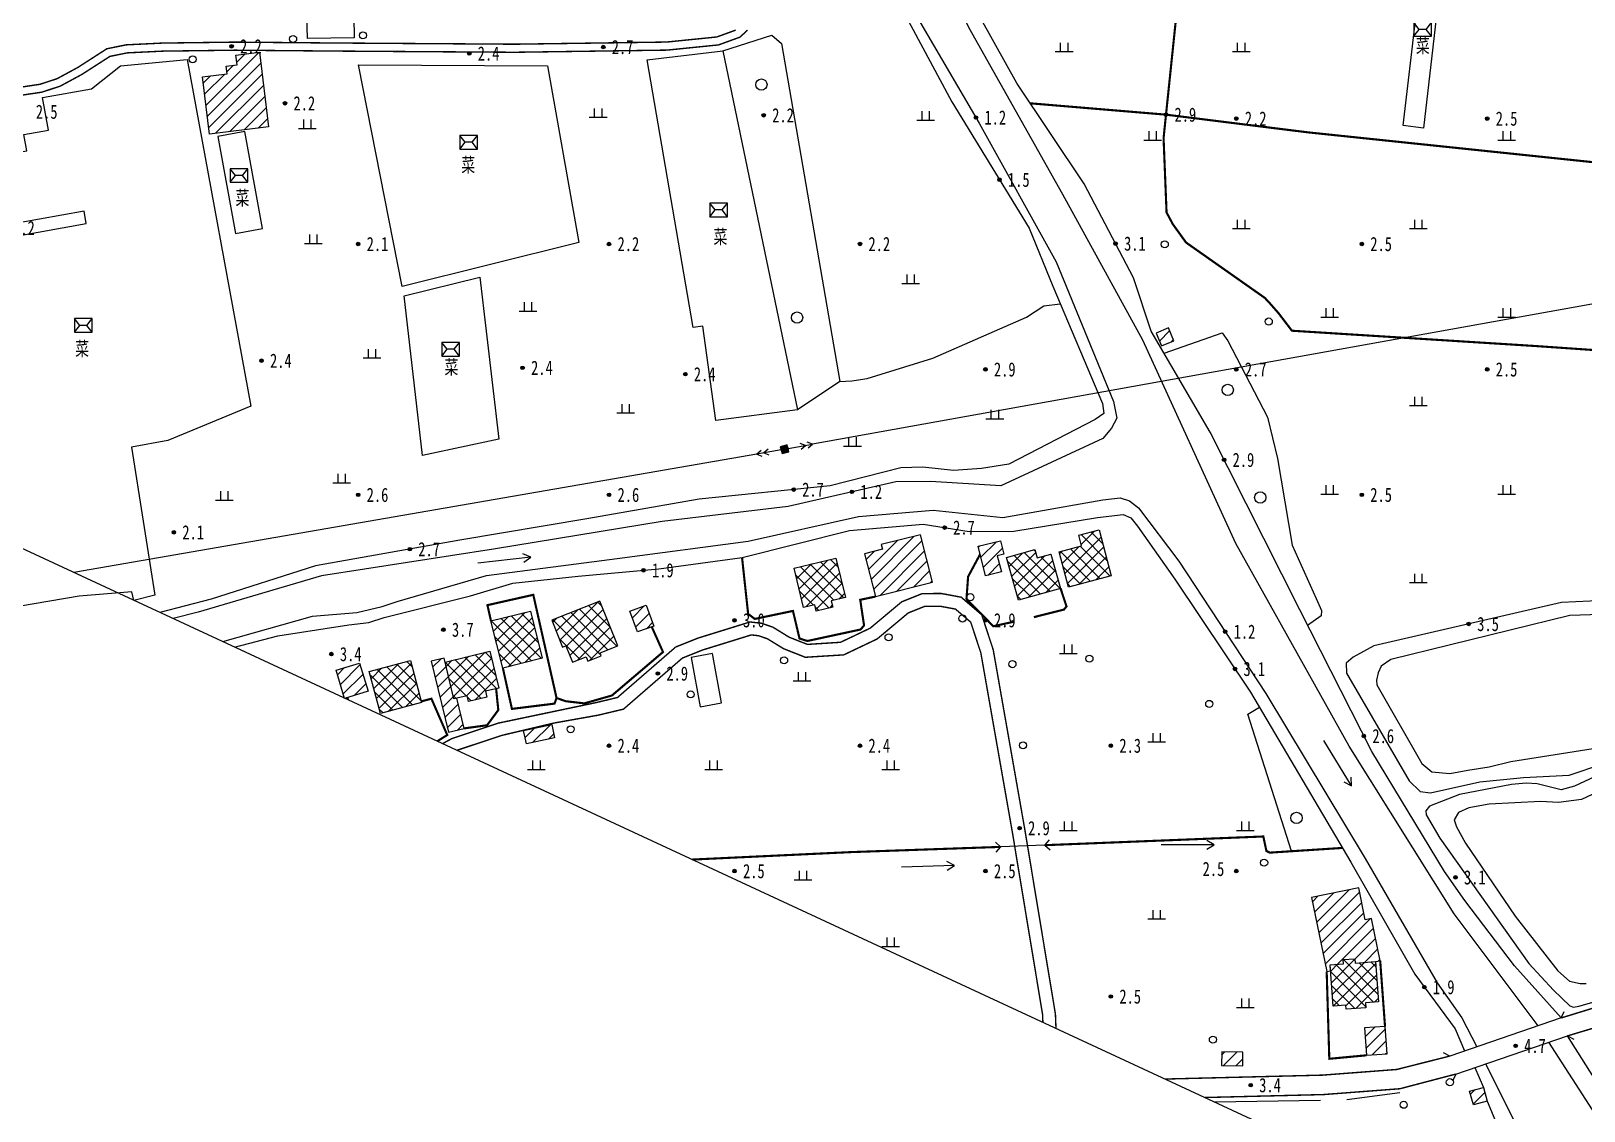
# Model space of a CAD drawing. Header units: metres. Extents: x 494039 to 619385, y 3351420 to 3402703.
# Drawn here: x 583455.8 to 583894.4, y 3395084.3 to 3395389.4 of the extents above; entities that cross this region are included whole.
import ezdxf
from ezdxf.enums import TextEntityAlignment as Align

# ---------------------------------------------------------------- set-up
doc = ezdxf.new("R2010")
doc.units = ezdxf.units.M
for name, pattern in [('2180', [0]), ('2430', [0]), ('2450', [0]), ('4430', [0]), ('8521', [0]), ('9376', [0]), ('9610', [0])]:
    doc.linetypes.add(name, pattern=pattern)
for name, color, linetype in [('210100', 130, 'Continuous'), ('220200', 130, 'Continuous'), ('220900', 130, '2180'), ('230102', 141, 'Continuous'), ('261301', 141, 'Continuous'), ('310300', 8, 'Continuous'), ('310500', 8, 'Continuous'), ('330400', 8, 'Continuous'), ('380201', 8, '2430'), ('380202', 8, '2450'), ('420500', 8, 'Continuous'), ('430300', 8, 'Continuous'), ('440300', 8, '4430'), ('510301', 8, 'Continuous'), ('510303', 8, 'Continuous'), ('541000', 8, 'Continuous'), ('720100', 8, 'Continuous'), ('760201', 8, '8521'), ('810100', 8, '9610'), ('810302', 8, 'Continuous'), ('810501', 8, 'Continuous'), ('810510', 8, 'Continuous'), ('范围线', 8, 'Continuous')]:
    doc.layers.add(name, color=color, linetype=linetype)
pattern_1 = [(45, (0, 0), (-1.767766953, 1.767766953), []), (135, (0, 0), (-1.767766953, -1.767766953), [])]
pattern_2 = [(45, (0, 0), (-1.767766953, 1.767766953), [])]

# ---------------------------------------------------------------- blocks, each defined once
blk = doc.blocks.new('gc170')
at = {"linetype": 'Continuous'}
blk.add_circle((0, 0), 0.5, dxfattribs=at)
blk = doc.blocks.new('gc002')
at = {"linetype": 'Continuous'}
blk.add_hatch(color=256, dxfattribs=at).paths.add_polyline_path([(0.5, 0.5), (-0.5, 0.5), (-0.5, -0.5), (0.5, -0.5)])
blk.add_lwpolyline([(-0.5, -0.5), (0.5, -0.5), (0.5, 0.5), (-0.5, 0.5), (-0.5, -0.5)])
blk = doc.blocks.new('gu')
at = {"flags": 128}
for points in [[(3.75, 0), (-3.75, 0)], [(2.71, -0.6), (3.75, 0), (3.75, 0), (2.71, 0.6)]]:
    blk.add_lwpolyline(points, dxfattribs=at)
blk = doc.blocks.new('p_point')
for radius in [0.25, 0.2, 0.15, 0.1, 0.05]:
    blk.add_circle((0, 0), radius)
blk.add_point((0, 0))
blk = doc.blocks.new('vm')
at = {"linetype": 'Continuous'}
for p, q in [((1.25, 0), (-1.25, 0)), ((-0.5, 0), (-0.5, 1.3)), ((0.5, 1.3), (0.5, 0))]:
    blk.add_line(p, q, dxfattribs=at)
blk = doc.blocks.new('v1')
blk.add_circle((0, 0), 0.8)
blk = doc.blocks.new('gc013a')
at = {"linetype": 'Continuous'}
blk.add_line((0.5, 0), (4, 0), dxfattribs=at)
at = {"linetype": 'Continuous', "flags": 128}
for points in [[(2.31, -0.4), (3, 0), (2.31, 0.4)], [(3.31, -0.4), (4, 0), (3.31, 0.4)]]:
    blk.add_lwpolyline(points, dxfattribs=at)
blk = doc.blocks.new('mf')
for p, q in [((1.25, 0.95), (-1.25, 0.95)), ((-1.25, 0.95), (-1.25, -0.95)), ((0.5, 0), (-0.5, 0)), ((1.25, -0.95), (1.25, 0.95)), ((-1.25, -0.95), (1.25, -0.95))]:
    blk.add_line(p, q)
at = {"flags": 128}
for points in [[(-1.25, -0.95), (-0.5, 0), (-1.25, 0.95)], [(1.25, -0.95), (0.5, 0), (1.25, 0.95)]]:
    blk.add_lwpolyline(points, dxfattribs=at)
blk = doc.blocks.new('1-3&1-4')
at = {"layer": '310300', "linetype": 'Continuous'}
h = blk.add_hatch(dxfattribs=at)
h.set_pattern_fill('ANSI31', color=8, scale=20, style=0)
h.set_pattern_definition(pattern_2)
h.paths.add_polyline_path([(583511.215, 3395377.2982), (583510.9528, 3395379.4665), (583513.9873, 3395379.8334), (583513.6596, 3395382.5446), (583520.3167, 3395383.3495), (583522.8642, 3395362.2771), (583506.1788, 3395360.2598), (583504.2211, 3395376.4527)])
h = blk.add_hatch(dxfattribs=at)
h.set_pattern_fill('ANSI31', color=8, scale=20, style=0)
h.set_pattern_definition(pattern_2)
h.paths.add_polyline_path([(583777.0002, 3395305.473), (583773.5751, 3395304.0359), (583775.0797, 3395300.45), (583778.5048, 3395301.8871)])
h = blk.add_hatch(dxfattribs=at)
h.set_pattern_fill('ANSI31', color=8, scale=20, style=0)
h.set_pattern_definition(pattern_2)
h.paths.add_polyline_path([(583706.9808, 3395247.0729), (583695.9032, 3395244.2851), (583696.2377, 3395242.9557), (583691.2178, 3395241.6924), (583694.2616, 3395229.5975), (583710.3591, 3395233.6486)])
h = blk.add_hatch(dxfattribs=at)
h.set_pattern_fill('ANSI31', color=8, scale=20, style=0)
h.set_pattern_definition(pattern_2)
h.paths.add_polyline_path([(583723.3002, 3395243.8105), (583729.5895, 3395245.3851), (583730.5414, 3395241.5834), (583728.6893, 3395241.1197), (583729.833, 3395236.552), (583725.3956, 3395235.4411)])
h = blk.add_hatch(dxfattribs=at)
h.set_pattern_fill('ANSI31', color=8, scale=20, style=0)
h.set_pattern_definition(pattern_2)
h.paths.add_polyline_path([(583624.9671, 3395225.4962), (583629.5645, 3395227.1833), (583631.7267, 3395221.2914), (583627.1293, 3395219.6042)])
h = blk.add_hatch(dxfattribs=at)
h.set_pattern_fill('ANSI31', color=8, scale=20, style=0)
h.set_pattern_definition(pattern_2)
h.paths.add_polyline_path([(583544.3755, 3395200.8615), (583541.9483, 3395208.7989), (583548.5678, 3395210.8231), (583550.995, 3395202.8857)])
h = blk.add_hatch(dxfattribs=at)
h.set_pattern_fill('ANSI31', color=8, scale=20, style=0)
h.set_pattern_definition(pattern_2)
h.paths.add_polyline_path([(583572.4576, 3395212.2397), (583568.8048, 3395211.3524), (583573.6783, 3395191.2899), (583578.1511, 3395192.3764), (583576.0822, 3395200.8935), (583575.2621, 3395200.6943)])
h = blk.add_hatch(dxfattribs=at)
h.set_pattern_fill('ANSI31', color=8, scale=20, style=0)
h.set_pattern_definition(pattern_2)
h.paths.add_polyline_path([(583595.7181, 3395188.0169), (583594.9194, 3395191.794), (583602.8605, 3395193.4734), (583603.6593, 3395189.6962)])
h = blk.add_hatch(dxfattribs=at)
h.set_pattern_fill('ANSI31', color=8, scale=20, style=0)
h.set_pattern_definition(pattern_2)
h.paths.add_polyline_path([(583817.4155, 3395144.5866), (583821.7055, 3395123.6599), (583822.828, 3395123.89), (583822.7101, 3395125.6238), (583826.4683, 3395125.8792), (583826.3873, 3395127.0711), (583829.6667, 3395127.294), (583829.7477, 3395126.1021), (583835.5383, 3395126.4956), (583836.8142, 3395126.7572), (583834.3659, 3395138.7), (583832.6161, 3395138.3413), (583830.7744, 3395147.3252)])
h = blk.add_hatch(dxfattribs=at)
h.set_pattern_fill('ANSI31', color=8, scale=20, style=0)
h.set_pattern_definition(pattern_2)
h.paths.add_polyline_path([(583838.1779, 3395108.2057), (583832.3837, 3395107.75), (583832.9906, 3395100.0324), (583838.7849, 3395100.4881)])
h = blk.add_hatch(dxfattribs=at)
h.set_pattern_fill('ANSI31', color=8, scale=20, style=0)
h.set_pattern_definition(pattern_2)
h.paths.add_polyline_path([(583792.0556, 3395100.9705), (583792, 3395097.1473), (583798.0169, 3395097.0597), (583798.0725, 3395100.8828)])
h = blk.add_hatch(dxfattribs=at)
h.set_pattern_fill('ANSI31', color=8, scale=20, style=0)
h.set_pattern_definition(pattern_2)
h.paths.add_polyline_path([(583862.0665, 3395089.8628), (583865.96, 3395090.9345), (583867.0244, 3395087.0673), (583863.1309, 3395085.9957)])
at = {"layer": '310500', "linetype": 'Continuous'}
h = blk.add_hatch(dxfattribs=at)
h.set_pattern_fill('ANSI37', color=8, scale=20, style=0)
h.set_pattern_definition(pattern_1)
h.paths.add_polyline_path([(583748.7899, 3395232.2479), (583746.143, 3395242.2098), (583752.5025, 3395243.8996), (583751.6893, 3395246.96), (583757.415, 3395248.4814), (583760.8752, 3395235.459)])
h = blk.add_hatch(dxfattribs=at)
h.set_pattern_fill('ANSI37', color=8, scale=20, style=0)
h.set_pattern_definition(pattern_1)
h.paths.add_polyline_path([(583734.7071, 3395228.5627), (583731.3123, 3395240.6279), (583739.3014, 3395242.8758), (583739.9633, 3395240.5236), (583743.8349, 3395241.6129), (583746.5678, 3395231.8999)])
h = blk.add_hatch(dxfattribs=at)
h.set_pattern_fill('ANSI37', color=8, scale=20, style=0)
h.set_pattern_definition(pattern_1)
h.paths.add_polyline_path([(583681.7794, 3395228.3738), (583682.2005, 3395226.6141), (583677.5502, 3395225.5011), (583677.1291, 3395227.2608), (583673.9721, 3395226.5052), (583671.3054, 3395237.6475), (583683.1213, 3395240.4754), (583685.788, 3395229.3331)])
h = blk.add_hatch(dxfattribs=at)
h.set_pattern_fill('ANSI37', color=8, scale=20, style=0)
h.set_pattern_definition(pattern_1)
h.paths.add_polyline_path([(583602.8742, 3395222.9243), (583605.9077, 3395215.3535), (583606.8415, 3395215.7277), (583608.7103, 3395211.0636), (583612.5678, 3395212.6093), (583613.0546, 3395211.3943), (583616.8251, 3395212.9051), (583616.5183, 3395213.6707), (583621.5064, 3395215.6694), (583616.4241, 3395228.3535)])
h = blk.add_hatch(dxfattribs=at)
h.set_pattern_fill('ANSI37', color=8, scale=20, style=0)
h.set_pattern_definition(pattern_1)
h.paths.add_polyline_path([(583589.0755, 3395209.3789), (583585.7131, 3395222.7222), (583596.8419, 3395225.5266), (583600.2043, 3395212.1833)])
h = blk.add_hatch(dxfattribs=at)
h.set_pattern_fill('ANSI37', color=8, scale=20, style=0)
h.set_pattern_definition(pattern_1)
h.paths.add_polyline_path([(583554.5009, 3395196.5369), (583551.3216, 3395208.4373), (583562.9411, 3395211.5416), (583566.1204, 3395199.6412)])
h = blk.add_hatch(dxfattribs=at)
h.set_pattern_fill('ANSI37', color=8, scale=20, style=0)
h.set_pattern_definition(pattern_1)
h.paths.add_polyline_path([(583584.1472, 3395202.8526), (583584.5499, 3395201.1949), (583579.393, 3395199.9422), (583578.9904, 3395201.5999), (583575.2621, 3395200.6943), (583572.7283, 3395211.1255), (583585.3866, 3395214.2003), (583587.9204, 3395203.7691)])
h = blk.add_hatch(dxfattribs=at)
h.set_pattern_fill('ANSI37', color=8, scale=20, style=0)
h.set_pattern_definition(pattern_1)
h.paths.add_polyline_path([(583836.3125, 3395115.1044), (583832.6521, 3395114.8556), (583832.7475, 3395113.4522), (583827.2105, 3395113.0759), (583827.1362, 3395114.1703), (583823.5053, 3395113.9236), (583822.7101, 3395125.6238), (583826.4683, 3395125.8792), (583826.3873, 3395127.0711), (583829.6667, 3395127.294), (583829.7477, 3395126.1021), (583835.5383, 3395126.4956)])
at = {"layer": '210100', "color": 141, "linetype": 'Continuous', "flags": 128}
for points in [[(583881.4035, 3395108.3476), (583857.7005, 3395140.0137), (583828.1003, 3395187.3635), (583796.0954, 3395244.5875), (583769.7457, 3395302.0443), (583747.1559, 3395343.1741), (583720.6685, 3395390.315), (583701.0219, 3395430.629), (583698.5582, 3395437.6104), (583693.5892, 3395447.6918), (583683.1099, 3395475.3737), (583661.1623, 3395512.6709), (583646.8483, 3395539.2524), (583634.4857, 3395562.6807), (583617.5004, 3395591.7775), (583599.6396, 3395629.0203), (583584.7189, 3395660.506), (583577.3687, 3395680.9595)], [(583704.5719, 3395395.8354), (583723.5935, 3395363.3317), (583745.3406, 3395324.1431), (583761.5179, 3395284.7013), (583762.41, 3395280.0337), (583760.9571, 3395277.1366), (583758.4762, 3395274.2116), (583729.6476, 3395260.8715), (583709.8432, 3395262.144), (583700.0422, 3395262.0416), (583669.5981, 3395255.0865), (583634.0575, 3395250.7906), (583586.4484, 3395243.0417), (583537.8769, 3395235.5108), (583503.0259, 3395225.1586), (583495.9262, 3395223.4042)]]:
    blk.add_lwpolyline(points, dxfattribs=at)
for points, elevation in [([(583509.9884, 3395216.8762), (583535.339, 3395224.0293), (583547.788, 3395225.1043), (583555.02, 3395226.7725), (583559.1767, 3395228.1953), (583584.4064, 3395235.5509), (583621.3713, 3395240.389), (583658.3831, 3395245.2949), (583689.4904, 3395252.2192), (583710.5497, 3395254.0479), (583730.2303, 3395251.9483), (583758.5144, 3395256.9231), (583763.3413, 3395257.4857), (583766.0098, 3395256.6052), (583768.5245, 3395254.7184), (583779.922, 3395239.5822), (583804.5599, 3395202.2371), (583832.5496, 3395155.6196), (583852.951, 3395120.4584), (583859.8709, 3395110.5896), (583864.0754, 3395102.4175)], 0.3167), ([(584026.9884, 3395164.3238), (584021.1743, 3395153.2495), (584003.7646, 3395120.3794), (583974.9419, 3395068.1266), (583964.5001, 3395042.8996), (583954.0054, 3395021.0051), (583950.0761, 3395017.7581), (583944.9218, 3395016.7195), (583939.6791, 3395017.4037), (583932.0782, 3395025.9577), (583909.0821, 3395065.5438), (583884.4784, 3395103.7273)], 0.302), ([(583866.557, 3395097.5942), (583869.868, 3395091.1587), (583886.1088, 3395058.3991), (583901.0615, 3395035.331)], 0.3167)]:
    blk.add_lwpolyline(points, dxfattribs=dict(at, elevation=elevation))
at = {"layer": '220200', "color": 141, "linetype": 'Continuous', "const_width": 0.6, "flags": 128}
for points in [[(583642.5841, 3395155.3222), (583687.3587, 3395157.4267), (583729.6336, 3395158.8961)], [(583742.1113, 3395159.3824), (583803.8135, 3395161.836), (583804.6793, 3395157.7544), (583805.6434, 3395157.2759), (583826.1646, 3395158.6085)]]:
    blk.add_lwpolyline(points, dxfattribs=at)
at = {"layer": '220900', "color": 141, "linetype": 'Continuous'}
for p, q in [((583729.6336, 3395158.8961), (583728.1654, 3395160.2542)), ((583729.6336, 3395158.8961), (583728.2755, 3395157.4279)), ((583742.1113, 3395159.3824), (583743.4694, 3395160.8506)), ((583742.1113, 3395159.3824), (583743.5795, 3395158.0243))]:
    blk.add_line(p, q, dxfattribs=at)
at = {"layer": '220900', "color": 141, "linetype": '2180', "elevation": -0.0928, "flags": 128}
blk.add_lwpolyline([(583742.1113, 3395159.3824), (583729.6336, 3395158.8961)], dxfattribs=at)
at = {"layer": '230102', "color": 141, "linetype": 'Continuous', "flags": 128}
for points, elevation in [([(583925.5644, 3395225.3912), (583890.3886, 3395224.2655), (583839.8493, 3395211.8781), (583837.1248, 3395209.9547), (583836.2269, 3395208.0257), (583835.8119, 3395205.9877), (583835.9114, 3395204.6458), (583848.5799, 3395182.4277), (583851.3735, 3395180.0976), (583856.4614, 3395179.5848), (583861.5314, 3395180.5481), (583867.6225, 3395181.5349), (583873.7164, 3395182.978), (583896.9399, 3395186.7013)], 2.1341), ([(583898.2659, 3395174.4554), (583893.6581, 3395172.2962), (583887.1236, 3395171.4853), (583882.0464, 3395171.7163), (583867.6135, 3395171.0114), (583861.8305, 3395169.9298), (583858.9481, 3395168.6509), (583857.6865, 3395166.575), (583858.4002, 3395164.5867), (583860.8985, 3395159.9624), (583874.8967, 3395139.317), (583887.0057, 3395123.8425), (583890.2807, 3395120.9459), (583893.2869, 3395120.3184), (583895.0066, 3395120.2858)], 2.0643)]:
    blk.add_lwpolyline(points, dxfattribs=dict(at, elevation=elevation))
at = {"layer": '310300', "color": 8, "linetype": 'Continuous', "flags": 128}
for points, elevation in [([(583511.215, 3395377.2982), (583510.9528, 3395379.4665), (583513.9873, 3395379.8334), (583513.6596, 3395382.5446), (583520.3167, 3395383.3495), (583522.8642, 3395362.2771), (583506.1788, 3395360.2598), (583504.2211, 3395376.4527)], 4.6036), ([(583777.0002, 3395305.473), (583773.5751, 3395304.0359), (583775.0797, 3395300.45), (583778.5048, 3395301.8871)], 4.7672), ([(583706.9808, 3395247.0729), (583695.9032, 3395244.2851), (583696.2377, 3395242.9557), (583691.2178, 3395241.6924), (583694.2616, 3395229.5975), (583710.3591, 3395233.6486)], 4.9917), ([(583572.4576, 3395212.2397), (583568.8048, 3395211.3524), (583573.6783, 3395191.2899), (583578.1511, 3395192.3764), (583576.0822, 3395200.8935), (583575.2621, 3395200.6943)], 5.4441), ([(583595.7181, 3395188.0169), (583594.9194, 3395191.794), (583602.8605, 3395193.4734), (583603.6593, 3395189.6962)], 4.8701), ([(583838.1779, 3395108.2057), (583832.3837, 3395107.75), (583832.9906, 3395100.0324), (583838.7849, 3395100.4881)], 6.289), ([(583792.0556, 3395100.9705), (583792, 3395097.1473), (583798.0169, 3395097.0597), (583798.0725, 3395100.8828)], 5.5117)]:
    blk.add_lwpolyline(points, close=True, dxfattribs=dict(at, elevation=elevation))
for points in [[(583723.3002, 3395243.8105), (583729.5895, 3395245.3851), (583730.5414, 3395241.5834), (583728.6893, 3395241.1197), (583729.833, 3395236.552), (583725.3956, 3395235.4411)], [(583624.9671, 3395225.4962), (583629.5645, 3395227.1833), (583631.7267, 3395221.2914), (583627.1293, 3395219.6042)], [(583544.3755, 3395200.8615), (583541.9483, 3395208.7989), (583548.5678, 3395210.8231), (583550.995, 3395202.8857)], [(583817.4155, 3395144.5866), (583821.7055, 3395123.6599), (583822.828, 3395123.89), (583822.7101, 3395125.6238), (583826.4683, 3395125.8792), (583826.3873, 3395127.0711), (583829.6667, 3395127.294), (583829.7477, 3395126.1021), (583835.5383, 3395126.4956), (583836.8142, 3395126.7572), (583834.3659, 3395138.7), (583832.6161, 3395138.3413), (583830.7744, 3395147.3252)], [(583862.0665, 3395089.8628), (583865.96, 3395090.9345), (583867.0244, 3395087.0673), (583863.1309, 3395085.9957)]]:
    blk.add_lwpolyline(points, close=True, dxfattribs=at)
at = {"layer": '310500', "color": 8, "linetype": 'Continuous', "flags": 128}
for points in [[(583748.7899, 3395232.2479), (583746.143, 3395242.2098), (583752.5025, 3395243.8996), (583751.6893, 3395246.96), (583757.415, 3395248.4814), (583760.8752, 3395235.459)], [(583554.5009, 3395196.5369), (583551.3216, 3395208.4373), (583562.9411, 3395211.5416), (583566.1204, 3395199.6412)], [(583836.3125, 3395115.1044), (583832.6521, 3395114.8556), (583832.7475, 3395113.4522), (583827.2105, 3395113.0759), (583827.1362, 3395114.1703), (583823.5053, 3395113.9236), (583822.7101, 3395125.6238), (583826.4683, 3395125.8792), (583826.3873, 3395127.0711), (583829.6667, 3395127.294), (583829.7477, 3395126.1021), (583835.5383, 3395126.4956)]]:
    blk.add_lwpolyline(points, close=True, dxfattribs=at)
for points, elevation in [([(583734.7071, 3395228.5627), (583731.3123, 3395240.6279), (583739.3014, 3395242.8758), (583739.9633, 3395240.5236), (583743.8349, 3395241.6129), (583746.5678, 3395231.8999)], 10.1237), ([(583681.7794, 3395228.3738), (583682.2005, 3395226.6141), (583677.5502, 3395225.5011), (583677.1291, 3395227.2608), (583673.9721, 3395226.5052), (583671.3054, 3395237.6475), (583683.1213, 3395240.4754), (583685.788, 3395229.3331)], 14.0971), ([(583602.8742, 3395222.9243), (583605.9077, 3395215.3535), (583606.8415, 3395215.7277), (583608.7103, 3395211.0636), (583612.5678, 3395212.6093), (583613.0546, 3395211.3943), (583616.8251, 3395212.9051), (583616.5183, 3395213.6707), (583621.5064, 3395215.6694), (583616.4241, 3395228.3535)], 14.9043), ([(583589.0755, 3395209.3789), (583585.7131, 3395222.7222), (583596.8419, 3395225.5266), (583600.2043, 3395212.1833)], 14.1486), ([(583584.1472, 3395202.8526), (583584.5499, 3395201.1949), (583579.393, 3395199.9422), (583578.9904, 3395201.5999), (583575.2621, 3395200.6943), (583572.7283, 3395211.1255), (583585.3866, 3395214.2003), (583587.9204, 3395203.7691)], 10.4097)]:
    blk.add_lwpolyline(points, close=True, dxfattribs=dict(at, elevation=elevation))
at = {"layer": '330400', "color": 8, "linetype": 'Continuous', "flags": 128}
for points in [[(583545.7049, 3395476.4613), (583547.0293, 3395387.476), (583533.8696, 3395387.2802), (583531.3647, 3395476.6074)], [(583649.1879, 3395279.3076), (583645.53, 3395305.9983), (583642.8425, 3395305.63), (583629.8064, 3395381.2334), (583651.1411, 3395383.7715), (583672.2306, 3395282.3669)], [(583435.662, 3395224.0174), (583421.3731, 3395304.305), (583441.4101, 3395307.871), (583438.8714, 3395322.1361), (583445.4132, 3395323.3003), (583444.2016, 3395330.1084), (583471.4154, 3395334.9516), (583470.7936, 3395338.4457), (583451.9175, 3395335.0862), (583448.4695, 3395354.46), (583454.6526, 3395355.5604), (583453.833, 3395360.1656), (583460.736, 3395361.3941), (583459.1069, 3395370.548), (583472.9179, 3395373.0059), (583481.1084, 3395379.4878), (583499.9415, 3395381.2794), (583517.8634, 3395283.3618), (583494.4892, 3395273.72), (583484.2319, 3395271.7869), (583490.7678, 3395229.9713), (583484.8662, 3395228.5385), (583484.2751, 3395230.9736), (583469.4201, 3395229.7242)], [(583566.3338, 3395269.4178), (583561.2191, 3395314.5826), (583582.5358, 3395319.8003), (583587.9258, 3395274.0911)]]:
    blk.add_lwpolyline(points, close=True, dxfattribs=at)
for points, elevation in [([(583848.6792, 3395408.4001), (583854.3607, 3395407.7366), (583849.0149, 3395361.9617), (583843.3334, 3395362.6252)], 4.003), ([(583560.6415, 3395317.208), (583548.3073, 3395379.8232), (583601.7049, 3395379.5221), (583610.5074, 3395329.6051)], 3.8968), ([(583513.5889, 3395332.1508), (583521.2315, 3395333.5557), (583516.191, 3395360.9751), (583508.5485, 3395359.5702)], 3.9235)]:
    blk.add_lwpolyline(points, close=True, dxfattribs=dict(at, elevation=elevation))
at = {"layer": '380201', "color": 8, "linetype": '2430', "const_width": 0.6, "flags": 128}
for points, elevation in [([(583723.8561, 3395241.59), (583720.4443, 3395235.2347), (583719.99, 3395228.9256), (583727.5598, 3395221.2384), (583733.4547, 3395222.5198)], 4.2344), ([(583656.606, 3395240.6545), (583658.3301, 3395224.7082), (583660.2115, 3395223.2958), (583670.9904, 3395225.5533), (583672.8325, 3395217.764), (583675.0537, 3395217.0605), (583690.0897, 3395220.3095), (583691.0621, 3395221.4587), (583689.9805, 3395228.6965), (583694.2616, 3395229.5975)], 4.2344), ([(583631.1073, 3395221.0641), (583634.2903, 3395213.9468), (583619.8674, 3395201.6646), (583612.0668, 3395199.4401), (583606.8379, 3395200.0456), (583604.2274, 3395200.9552), (583597.6563, 3395230.1038), (583584.7071, 3395227.1846), (583585.7131, 3395222.7222)], 5.6019), ([(583578.1511, 3395192.3764), (583584.6145, 3395193.2586), (583587.7757, 3395197.5593), (583587.1611, 3395203.5847)], 5.5021), ([(583545.1905, 3395201.1108), (583545.3343, 3395200.4678)], 4.8701), ([(583570.5595, 3395188.7577), (583573.3623, 3395190.4968), (583568.8905, 3395200.7591), (583566.0262, 3395199.9939)], 4.8701), ([(583821.7055, 3395123.6599), (583822.4464, 3395099.0461), (583832.9906, 3395100.0324)], 6.289), ([(583838.1779, 3395108.2057), (583836.8142, 3395126.7572)], 6.289)]:
    blk.add_lwpolyline(points, dxfattribs=dict(at, elevation=elevation))
for points in [[(583746.5678, 3395231.8999), (583748.2383, 3395226.8208), (583747.5078, 3395225.9243), (583739.028, 3395223.7978)], [(583589.0755, 3395209.3789), (583591.6216, 3395197.8818), (583603.6588, 3395199.37), (583604.2274, 3395200.9552)]]:
    blk.add_lwpolyline(points, dxfattribs=at)
at = {"layer": '380202', "color": 8, "linetype": '2450', "flags": 128}
blk.add_lwpolyline([(583650.8124, 3395199.6046), (583648.2699, 3395213.4841), (583642.228, 3395212.3773), (583644.7705, 3395198.4978)], close=True, dxfattribs=at)
at = {"layer": '420500', "color": 8, "linetype": 'Continuous', "const_width": 0.4, "flags": 128}
for points in [[(583887.9342, 3395110.5826), (583935.3115, 3395125.1838), (583944.5715, 3395129.3258), (583948.0742, 3395131.9191), (583948.6183, 3395132.7584), (583950.4909, 3395135.8624), (583954.0495, 3395143.9703), (583960.3542, 3395183.9324), (583964.2737, 3395218.6134), (583968.6363, 3395255.8656), (583975.8863, 3395311.8011), (583982.9893, 3395369.1663), (583990.5885, 3395421.4824), (584002.4055, 3395487.4376)], [(583440.5785, 3395371.6625), (583458.3344, 3395374.307), (583463.1696, 3395375.89), (583469.027, 3395379.063), (583477.2442, 3395384.3505), (583482.7505, 3395385.4587), (583492.9574, 3395385.9555), (583513.4623, 3395386.223), (583542.0391, 3395385.9704), (583592.4237, 3395385.6357), (583635.3219, 3395386.244), (583649.4804, 3395387.6774), (583654.8259, 3395389.6186)], [(583658.1699, 3395389.6479), (583656.0486, 3395387.6389), (583649.9917, 3395385.4394), (583635.453, 3395383.9675), (583592.4323, 3395383.3574), (583542.0215, 3395383.6924), (583513.4671, 3395383.9448), (583493.0276, 3395383.6781), (583483.0322, 3395383.1915), (583478.1153, 3395382.202), (583470.1875, 3395377.1008), (583464.0738, 3395373.7889), (583458.8603, 3395372.082), (583440.8778, 3395369.4038)], [(583572.0474, 3395188.067), (583574.6682, 3395189.4938), (583587.7376, 3395193.8505), (583615.2073, 3395199.6174), (583621.4358, 3395201.1024), (583637.852, 3395215.3435), (583644.1783, 3395217.8793), (583658.8602, 3395222.4315), (583662.0741, 3395222.0754), (583665.3163, 3395220.9622), (583669.9378, 3395218.1188), (583675.0621, 3395216.0995), (583684.4184, 3395216.6893), (583692.7942, 3395220.679), (583701.6743, 3395228.1109), (583707.4995, 3395230.4531), (583712.9037, 3395230.4711), (583718.4903, 3395229.4293), (583724.2952, 3395224.4496), (583727.5446, 3395214.5579), (583736.5127, 3395163.5025), (583745.104, 3395111.6721), (583745.2626, 3395107.6564)], [(583741.5476, 3395109.381), (583741.512, 3395111.3435), (583732.9666, 3395162.8972), (583724.0462, 3395213.6808), (583721.1908, 3395222.3729), (583716.8812, 3395226.0699), (583712.5771, 3395226.8726), (583708.2014, 3395226.858), (583703.5456, 3395224.986), (583694.7531, 3395217.6274), (583685.3381, 3395213.1428), (583674.4887, 3395212.4589), (583668.3233, 3395214.8884), (583663.7709, 3395217.6893), (583661.2823, 3395218.5437), (583659.2093, 3395218.7734), (583645.3822, 3395214.4862), (583639.7522, 3395212.2295), (583623.1274, 3395197.8075), (583615.9941, 3395196.1068), (583603.4471, 3395193.8725), (583588.6791, 3395190.3723), (583576.1083, 3395186.1818)], [(583964.8664, 3395175.4824), (583959.6365, 3395142.3332), (583955.6278, 3395133.1997), (583953.5139, 3395129.6958), (583952.3503, 3395127.9009), (583947.5024, 3395124.3116), (583937.3261, 3395119.7597), (583889.6719, 3395105.5047)], [(583856.459, 3395099.811), (583841.5069, 3395096.0295), (583820.524, 3395094.429), (583776.1364, 3395093.3241)], [(583787.3747, 3395088.107), (583820.8003, 3395088.939), (583842.3961, 3395090.5863), (583858.1968, 3395094.7331)]]:
    blk.add_lwpolyline(points, dxfattribs=at)
at = {"layer": '430300', "color": 8, "linetype": 'Continuous'}
for p, q in [((583887.9342, 3395110.5826), (583888.8143, 3395112.3785)), ((583889.6719, 3395105.5047), (583891.4678, 3395104.6246)), ((583856.459, 3395099.811), (583854.6631, 3395100.6911)), ((583858.1968, 3395094.7331), (583857.3167, 3395092.9372))]:
    blk.add_line(p, q, dxfattribs=at)
at = {"layer": '430300', "color": 8, "linetype": 'Continuous', "flags": 128}
for points in [[(583887.9342, 3395110.5826), (583856.459, 3395099.811)], [(583858.1968, 3395094.7331), (583889.6719, 3395105.5047)]]:
    blk.add_lwpolyline(points, dxfattribs=at)
at = {"layer": '440300', "color": 8, "linetype": '4430', "const_width": 0.6, "flags": 128}
for points in [[(583973.5309, 3395293.6285), (583935.0472, 3395296.6254), (583880.7434, 3395300.375), (583811.881, 3395304.7034), (583808.1163, 3395309.6465), (583805.7709, 3395312.3203), (583804.2245, 3395313.9828), (583781.9813, 3395329.6249), (583778.2543, 3395334.805), (583776.4885, 3395338.1081), (583775.6433, 3395359.1136), (583782.306, 3395423.2061), (583785.8642, 3395455.3744), (583789.9908, 3395488.8285), (583790.0778, 3395496.6917), (583793.8884, 3395532.3722)], [(583905.2041, 3395351.4437), (583816.4238, 3395360.7335), (583776.3314, 3395365.7333), (583738.005, 3395368.9363)]]:
    blk.add_lwpolyline(points, dxfattribs=at)
at = {"layer": '541000', "color": 8, "linetype": 'Continuous'}
for p, q in [((584003.6861, 3395331.4793), (583676.5011, 3395272.6417)), ((583660.7452, 3395269.858), (583467.9337, 3395236.399))]:
    blk.add_line(p, q, dxfattribs=at)
at = {"layer": '760201', "color": 8, "linetype": '8521', "flags": 128}
for points in [[(583772.1605, 3395304.5756), (583767.1661, 3395319.6284), (583753.2552, 3395346.1826), (583734.1896, 3395374.6289), (583720.9151, 3395398.5201), (583714.8222, 3395411.0513), (583707.2968, 3395425.7519), (583711.1085, 3395427.7032), (583699.8903, 3395449.6175), (583686.8252, 3395480.7228), (583672.5354, 3395503.8626), (583668.4874, 3395509.876), (583665.3528, 3395513.4128), (583655.2367, 3395530.0033), (583643.2597, 3395556.5061), (583641.5608, 3395561.187), (583640.7698, 3395565.2296), (583638.7521, 3395568.4468), (583635.1286, 3395572.3421), (583631.4025, 3395575.738), (583620.8606, 3395593.3866), (583607.3815, 3395619.6969), (583593.3885, 3395646.6798), (583585.5144, 3395668.0774), (583576.0179, 3395690.4439), (583569.1911, 3395698.8348), (583554.2311, 3395719.8812), (583553.064, 3395722.2294), (583552.6286, 3395723.4982), (583553.2478, 3395724.2284), (583554.2452, 3395725.2796), (583550.9246, 3395733.8779), (583538.5424, 3395761.0832), (583521.5213, 3395783.2532), (583511.5812, 3395801.0208), (583500.0664, 3395827.5236), (583494.1735, 3395838.5854), (583469.4044, 3395868.9979), (583458.7128, 3395892.7332), (583445.8199, 3395923.145), (583431.6547, 3395955.22), (583418.0136, 3395985.6325), (583412.8372, 3395998.1787), (583411.6461, 3396014.8272), (583412.1511, 3396017.3495), (583412.8153, 3396019.952), (583415.1714, 3396023.0971), (583430.7225, 3396031.1661), (583467.2218, 3396041.7028), (583493.9714, 3396048.9381), (583537.2294, 3396064.6386), (583563.6511, 3396073.4891), (583583.2392, 3396078.7005)], [(583056.8637, 3395835.7159), (583059.8976, 3395834.7356), (583063.8312, 3395834.3338), (583084.9519, 3395833.5689), (583096.0716, 3395833.4549), (583122.8843, 3395830.9672), (583128.6327, 3395830.8397), (583142.2746, 3395836.3191), (583149.6598, 3395836.9481), (583160.8031, 3395837.6303), (583196.0817, 3395843.8615), (583222.4258, 3395846.3932), (583231.3192, 3395846.4849), (583247.822, 3395846.0794), (583291.4395, 3395844.681), (583322.4116, 3395844.3488), (583349.1051, 3395847.7154), (583374.5365, 3395847.4689), (583412.551, 3395846.2946), (583437.9981, 3395841.9388), (583444.7132, 3395839.6675), (583450.648, 3395836.3955), (583454.9342, 3395833.742), (583456.8294, 3395831.6923), (583474.0217, 3395807.484), (583481.4959, 3395787.6732), (583487.1973, 3395778.9643), (583503.0468, 3395759.6195), (583510.9474, 3395750.8357), (583521.7371, 3395729.2524), (583532.1241, 3395709.2656), (583533.226, 3395700.8115), (583532.9081, 3395698.4337), (583532.2366, 3395697.0009), (583530.5378, 3395695.9989), (583527.515, 3395695.2381), (583505.4339, 3395697.2111), (583462.1848, 3395700.0561), (583445.9407, 3395700.983), (583429.2938, 3395702.1412), (583424.5475, 3395700.4794), (583421.9707, 3395700.0031), (583418.6373, 3395699.7957), (583415.6397, 3395700.3045), (583412.8459, 3395700.2329), (583411.8355, 3395699.4618), (583410.1583, 3395695.4216), (583410.909, 3395691.7707), (583412.3833, 3395690.2544), (583415.1804, 3395688.9485), (583431.1662, 3395685.6527), (583433.4772, 3395684.4541), (583434.8754, 3395682.3131), (583437.7156, 3395666.7112), (583440.0155, 3395664.8737), (583443.8923, 3395664.2906), (583447.6164, 3395664.9981), (583449.3416, 3395665.8958), (583450.5403, 3395666.8333), (583451.4145, 3395668.1446), (583454.4465, 3395675.6853), (583455.9541, 3395677.4432), (583459.0444, 3395678.1596), (583478.5923, 3395680.5427), (583502.0583, 3395679.2268), (583532.1324, 3395678.3207), (583543.0263, 3395675.191), (583548.4631, 3395671.8488), (583561.3685, 3395660.9888), (583568.4712, 3395650.8329), (583586.685, 3395618.9748), (583603.5198, 3395590.9879), (583611.4272, 3395577.4269), (583629.9016, 3395544.5414), (583641.758, 3395521.4845), (583654.3428, 3395495.3218), (583663.1113, 3395482.449), (583668.2754, 3395477.2457), (583670.5695, 3395473.3957), (583673.5335, 3395466.667), (583675.4846, 3395449.6223), (583677.4459, 3395438.904), (583679.498, 3395434.6477), (583681.9096, 3395432.3791), (583687.1428, 3395426.2199), (583698.8198, 3395401.153), (583715.8298, 3395369.3101), (583737.7164, 3395333.6337), (583744.3788, 3395317.2675), (583758.4319, 3395284.1677), (583758.7507, 3395281.3144), (583756.2948, 3395279.6624), (583731.9678, 3395267.015), (583724.2388, 3395265.7642), (583716.2783, 3395265.2029), (583707.6515, 3395266.1421), (583701.4204, 3395266.0151), (583681.5187, 3395260.8636), (583644.4776, 3395257.1585), (583612.7502, 3395251.5351), (583576.9324, 3395245.5105), (583536.1446, 3395238.2565), (583506.6869, 3395228.9093), (583492.2135, 3395225.1277)], [(583684.2015, 3395290.3803), (583687.5773, 3395290.5701), (583691.9001, 3395291.1958), (583710.4904, 3395296.9703), (583736.9239, 3395308.5625), (583741.8642, 3395311.7524), (583746.4885, 3395312.2983)], [(583887.9342, 3395110.5826), (583874.7566, 3395125.2766), (583860.755, 3395143.8032), (583855.0221, 3395151.9645), (583834.4416, 3395185.8223), (583814.0957, 3395225.8245), (583788.7836, 3395276.0743), (583772.1605, 3395304.5756)], [(583513.2842, 3395215.3462), (583525.5555, 3395218.4995), (583545.533, 3395221.5929), (583551.2, 3395222.3101), (583555.5639, 3395223.7207), (583579.9307, 3395229.8176), (583591.8804, 3395233.3703), (583610.3447, 3395235.4084), (583633.096, 3395237.4317), (583656.606, 3395240.6545), (583686.913, 3395248.2728), (583707.7661, 3395250.0825), (583720.7902, 3395247.9648), (583733.3374, 3395248.0709), (583757.0186, 3395251.9601), (583764.2493, 3395252.7656), (583766.4335, 3395251.8207), (583768.2929, 3395249.5404), (583778.8538, 3395234.5662), (583800.2017, 3395202.5973), (583828.5213, 3395154.6155), (583846.5646, 3395122.9677), (583858.0038, 3395107.4889), (583860.6708, 3395101.2524)], [(584023.4724, 3395166.0303), (584022.1233, 3395161.4949), (584016.946, 3395149.4396), (583983.9705, 3395089.9735), (583968.5882, 3395062.6548), (583954.1163, 3395026.0496), (583952.015, 3395022.2147), (583947.4534, 3395020.3456), (583943.1928, 3395020.9805), (583939.2656, 3395023.3567), (583935.461, 3395028.3447), (583910.3854, 3395072.804), (583889.6719, 3395105.5047)], [(583863.5477, 3395096.5643), (583865.96, 3395090.9345), (583867.0244, 3395087.0673), (583874.6833, 3395068.8527), (583876.4842, 3395062.1776), (583875.5289, 3395059.9346)]]:
    blk.add_lwpolyline(points, dxfattribs=at)
for points in [[(583958.1978, 3395187.9447), (583962.7653, 3395220.8656), (583962.8594, 3395226.4284), (583961.8129, 3395229.0897), (583959.1095, 3395230.8149), (583956.8139, 3395231.1142), (583888.0627, 3395227.8955), (583835.0115, 3395215.7011), (583829.1808, 3395212.5201), (583827.2052, 3395210.814), (583827.3227, 3395207.9974), (583845.0242, 3395177.5332), (583848.1471, 3395174.5554), (583850.9897, 3395174.127), (583864.9373, 3395177.2634), (583877.2403, 3395178.5254), (583890.1731, 3395179.1143), (583899.719, 3395182.3678), (583906.3546, 3395181.43), (583912.8952, 3395180.9946), (583929.119, 3395184.4453), (583948.2094, 3395185.9653), (583956.1465, 3395186.26), (583957.4494, 3395186.7131)], [(583950.8478, 3395138.6502), (583953.4104, 3395149.8681), (583957.6284, 3395178.8582), (583957.4365, 3395182.9191), (583955.9541, 3395184.5719), (583953.0034, 3395185.4649), (583929.5324, 3395183.1228), (583918.1323, 3395180.1195), (583909.0101, 3395179.8821), (583903.385, 3395180.2623), (583900.3497, 3395180.0742), (583891.6964, 3395176.0145), (583887.9578, 3395174.9753), (583881.1471, 3395176.709), (583878.0734, 3395176.92), (583873.8952, 3395176.5177), (583859.2163, 3395173.6635), (583850.7403, 3395170.4113), (583849.6932, 3395169.098), (583849.8274, 3395167.9305), (583853.6376, 3395161.3551), (583878.7691, 3395125.9829), (583885.7805, 3395118.441), (583890.3955, 3395114.0083), (583891.4399, 3395113.6347), (583892.9257, 3395113.8937), (583916.7469, 3395120.7238), (583939.4934, 3395127.8436), (583946.3777, 3395131.7558), (583949.1607, 3395134.8579)]]:
    blk.add_lwpolyline(points, close=True, dxfattribs=at)
at = {"layer": '810100', "color": 8, "linetype": '9610', "flags": 128}
for points in [[(583651.1411, 3395383.7715), (583665.0215, 3395388.1485), (583667.7307, 3395385.7935), (583684.2015, 3395290.3803), (583672.2306, 3395282.3669)], [(583775.7819, 3395298.3665), (583792.2164, 3395304.0636), (583793.7703, 3395301.807), (583804.9596, 3395280.2516), (583807.8103, 3395268.5739), (583811.9593, 3395244.106), (583818.742, 3395229.0247), (583820.2039, 3395225.6518), (583820.1952, 3395224.1929), (583816.3161, 3395221.459)], [(583811.7425, 3395157.672), (583799.4018, 3395196.3713), (583802.6915, 3395198.3789)]]:
    blk.add_lwpolyline(points, dxfattribs=at)
at = {"layer": '810510', "color": 8, "linetype": '9376', "elevation": 3.4863, "flags": 128}
for points in [[(583827.4161, 3395087.5564), (583842.3681, 3395089.5197)], [(583790.0132, 3395086.8822), (583819.9886, 3395087.3291)]]:
    blk.add_lwpolyline(points, dxfattribs=at)
at = {"layer": '范围线', "color": 8, "flags": 128}
blk.add_lwpolyline([(580974.9971, 3398172.2884), (580158.1729, 3397748.7629), (583102.2681, 3395406.1495), (589376.9328, 3392493.3034), (594318.9563, 3392016.403), (594002.9657, 3392059.9931), (593709.5027, 3392110.274), (593489.39, 3392154.2585), (593446.55, 3392164.1073), (593184.0367, 3392224.4585), (592856.0894, 3392311.9807), (592630.9821, 3392379.424), (592345.2786, 3392474.0542), (592112.8421, 3392558.6278), (591835.9381, 3392668.5492), (591571.4074, 3392783.2499), (591303.4331, 3392909.9936), (591275.2655, 3392923.316), (591065.2798, 3393031.2284), (591019.813, 3393054.5939), (590886.2864, 3393127.1825), (590776.1303, 3393189.2284), (589711.9005, 3393302.4152), (583546.9224, 3396125.8295)], close=True, dxfattribs=at)
at = {"layer": '261301', "color": 141, "linetype": 'Continuous', "xscale": 2, "yscale": 2}
for p, rotation in [((583589.4912, 3395239.9048, 0.9733), 6.262428700779896), ((583824.7675, 3395182.5696, 0.9733), 301.3299636152026), ((583709.1005, 3395153.3729, -0.0928), 1.724602963343778)]:
    blk.add_blockref('gu', p, dxfattribs=dict(at, rotation=rotation))
blk.add_blockref('gu', (583782.4421, 3395159.4899, -0.0928), dxfattribs=at)
at = {"layer": '330400', "color": 8, "linetype": 'Continuous', "xscale": 2, "yscale": 2}
for p in [(583848.8135, 3395389.8247), (583579.4151, 3395357.9301), (583514.5282, 3395348.5542), (583650.0002, 3395338.8029), (583470.597, 3395306.2084), (583574.3007, 3395299.4547)]:
    blk.add_blockref('mf', p, dxfattribs=at)
at = {"layer": '510301', "color": 8, "linetype": 'Continuous', "xscale": 2, "yscale": 2}
for p in [(583529.8256, 3395387.1115, 2.7763), (583549.5554, 3395388.1364, 2.5603), (583501.463, 3395381.3622, 2.7763), (583775.9814, 3395329.1158, 3.3167), (583805.3449, 3395307.3052, 3.3859), (583721.0664, 3395229.4395, 2.973), (583718.8638, 3395223.4201, 2.9819), (583697.9802, 3395218.1024, 2.7698), (583668.4822, 3395211.5844, 2.7698), (583732.9641, 3395210.522, 2.973), (583754.706, 3395212.0752, 2.8337), (583642.0921, 3395201.9747, 2.7698), (583788.5412, 3395199.2965, 2.7225), (583608.1951, 3395192.1204, 2.7952), (583735.9649, 3395187.5973, 2.6681), (583804.0476, 3395154.436, 3.093), (583789.5695, 3395104.4583, 2.8744), (583856.4929, 3395092.4308, 3.7814), (583843.4651, 3395086.0562, 3.4257)]:
    blk.add_blockref('gc170', p, dxfattribs=at)
at = {"layer": '510303', "color": 8, "linetype": 'Continuous', "xscale": 2, "yscale": 2, "rotation": 284.1756072289857}
blk.add_blockref('gc002', (583668.6274, 3395271.2258, 2.6745), dxfattribs=at)
at = {"layer": '541000', "color": 8, "linetype": 'Continuous', "xscale": 2, "yscale": 2}
blk.add_blockref('gc170', (583668.6274, 3395271.2258), dxfattribs=at)
blk.add_blockref('gc170', (583668.6274, 3395271.2258), dxfattribs=at)
for rotation in [10.19451723609575, 189.8446137728125]:
    blk.add_blockref('gc013a', (583668.6274, 3395271.2258), dxfattribs=dict(at, rotation=rotation))
at = {"layer": '720100', "color": 8, "linetype": 'Continuous', "xscale": 2, "yscale": 2, "zscale": 2}
for p in [(583512.4574, 3395385.0474, 2.2457), (583579.5754, 3395382.9961, 2.3648), (583617.4189, 3395384.8276, 2.7206), (583527.5394, 3395368.9429, 2.2161), (583662.7188, 3395365.5638, 2.2302), (583722.6622, 3395364.9231, 1.2), (583776.3314, 3395365.7333, 2.9371), (583796.1909, 3395364.6264, 2.1535), (583867.0457, 3395364.6266, 2.4804), (583729.3035, 3395347.3471, 1.517), (583548.1991, 3395329.1985, 2.1318), (583619.0538, 3395329.1987, 2.185), (583689.9086, 3395329.1988, 2.1603), (583762.0887, 3395329.3205, 3.0829), (583831.6182, 3395329.1991, 2.522), (583520.9116, 3395296.231, 2.4041), (583594.6321, 3395294.2302, 2.3723), (583725.336, 3395293.7715, 2.896), (583796.1907, 3395293.7716, 2.6631), (583867.0455, 3395293.7718, 2.4908), (583640.594, 3395292.416, 2.3615), (583792.7371, 3395268.2257, 2.8984), (583548.1989, 3395258.3438, 2.5767), (583619.0537, 3395258.3439, 2.6459), (583671.1893, 3395259.8304, 2.7417), (583687.6361, 3395259.2074, 1.2), (583831.6181, 3395258.3443, 2.4815), (583496.1466, 3395247.7593, 2.1199), (583713.8162, 3395249.0988, 2.6757), (583562.779, 3395242.9933, 2.7114), (583628.78, 3395237.0479, 1.9425), (583572.2817, 3395220.2546, 3.6944), (583654.481, 3395222.9166, 3.0275), (583725.3358, 3395222.9167, 2.9024), (583793.042, 3395219.6954, 1.2), (583861.8193, 3395221.8632, 3.5209), (583540.6435, 3395213.3585, 3.4079), (583632.8476, 3395207.8629, 2.9422), (583795.8093, 3395209.175, 3.0627), (583832.2104, 3395190.2091, 2.5518), (583832.2104, 3395190.2091, 2.5518), (583619.0536, 3395187.4891, 2.4242), (583689.9083, 3395187.4893, 2.368), (583760.7631, 3395187.4894, 2.2901), (583734.9845, 3395164.1846, 2.8597), (583654.4809, 3395152.0618, 2.4714), (583725.3357, 3395152.0619, 2.47), (583796.1905, 3395152.0621, 2.5147), (583858.0771, 3395150.2969, 3.0716), (583849.2904, 3395119.2793, 1.8805), (583760.763, 3395116.6346, 2.5483), (583875.0709, 3395102.7091, 4.6686), (583800.2467, 3395091.5966, 3.3715)]:
    blk.add_blockref('p_point', p, dxfattribs=at)
at = {"layer": '810302', "color": 8, "linetype": 'Continuous', "xscale": 2, "yscale": 2}
for p in [(583747.5684, 3395383.4465), (583797.5684, 3395383.4465), (583533.8707, 3395361.7647, 2.7247), (583615.9746, 3395364.8898, 2.7247), (583708.4675, 3395364.0904, 2.7247), (583772.5684, 3395358.4465), (583872.5684, 3395358.4465), (583797.5684, 3395333.4465), (583847.5684, 3395333.4465), (583535.5376, 3395329.2484, 2.7247), (583704.2432, 3395317.9732, 2.7247), (583596.1342, 3395310.175, 2.7247), (583822.5684, 3395308.4465), (583872.5684, 3395308.4465), (583552.0827, 3395296.9269, 2.7247), (583847.5684, 3395283.4465), (583623.7153, 3395281.397, 2.7247), (583727.9917, 3395279.7438, 2.7247), (583687.8007, 3395271.9894, 2.7247), (583543.5625, 3395261.6593, 2.7247), (583510.4413, 3395256.7382, 2.7333), (583822.5684, 3395258.4465), (583872.5684, 3395258.4465), (583847.5684, 3395233.4465), (583748.7104, 3395213.4399), (583673.5547, 3395205.6861), (583773.7104, 3395188.4399), (583598.5547, 3395180.6861), (583648.5547, 3395180.6861), (583698.5547, 3395180.6861), (583748.7104, 3395163.4399), (583798.7104, 3395163.4399), (583673.8075, 3395149.5173), (583773.7104, 3395138.4399), (583698.5547, 3395130.6861), (583798.7104, 3395113.4399)]:
    blk.add_blockref('vm', p, dxfattribs=at)
at = {"layer": '810501', "color": 8, "linetype": 'Continuous', "xscale": 2, "yscale": 2}
for p in [(583662.0868, 3395374.2128, 4.2894), (583672.154, 3395308.4078, 4.2005), (583793.7533, 3395287.982, 2.8046), (583802.9418, 3395257.6016, 2.8046), (583813.1853, 3395167.0693, 3.3381)]:
    blk.add_blockref('v1', p, dxfattribs=at)
at = {"color": 8, "width": 0.75}
for p in [(583848.8471, 3395385.1809, 4.003), (583579.2901, 3395351.5266, 3.8968), (583515.5115, 3395342.2188, 3.9235), (583650.5018, 3395331.2642, 3.8543), (583470.2517, 3395299.6306, 2.8948), (583574.5312, 3395294.4418, 3.9057)]:
    blk.add_text('菜', height=4, dxfattribs=at).set_placement(p, align=Align.MIDDLE_CENTER)
at = {"layer": '720100', "color": 8, "width": 0.75}
for s, p in [('2.2', (583514.8574, 3395385.0474, 2.2457)), ('2.7', (583619.8189, 3395384.8276, 2.7206)), ('2.4', (583581.9754, 3395382.9961, 2.3648)), ('2.5', (583457.179, 3395366.5617, 2.4888)), ('2.2', (583529.9394, 3395368.9429, 2.2161)), ('2.2', (583665.1188, 3395365.5638, 2.2302)), ('1.2', (583725.0622, 3395364.9231, 1.2)), ('2.9', (583778.7314, 3395365.7333, 2.9371)), ('2.2', (583798.5909, 3395364.6264, 2.1535)), ('2.5', (583869.4457, 3395364.6266, 2.4804)), ('1.5', (583731.7035, 3395347.3471, 1.517)), ('2.2', (583450.7559, 3395333.7128, 2.2003)), ('2.1', (583550.5991, 3395329.1985, 2.1318)), ('2.2', (583621.4538, 3395329.1987, 2.185)), ('2.2', (583692.3086, 3395329.1988, 2.1603)), ('3.1', (583764.4887, 3395329.3205, 3.0829)), ('2.5', (583834.0182, 3395329.1991, 2.522)), ('2.4', (583523.3116, 3395296.231, 2.4041)), ('2.4', (583597.0321, 3395294.2302, 2.3723)), ('2.4', (583642.994, 3395292.416, 2.3615)), ('2.9', (583727.736, 3395293.7715, 2.896)), ('2.7', (583798.5907, 3395293.7716, 2.6631)), ('2.5', (583869.4455, 3395293.7718, 2.4908)), ('2.9', (583795.1371, 3395268.2257, 2.8984)), ('2.6', (583550.5989, 3395258.3438, 2.5767)), ('2.6', (583621.4537, 3395258.3439, 2.6459)), ('2.7', (583673.5893, 3395259.8304, 2.7417)), ('1.2', (583690.0361, 3395259.2074, 1.2)), ('2.5', (583834.0181, 3395258.3443, 2.4815)), ('2.7', (583716.2162, 3395249.0988, 2.6757)), ('2.1', (583498.5466, 3395247.7593, 2.1199)), ('2.7', (583565.179, 3395242.9933, 2.7114)), ('1.9', (583631.18, 3395237.0479, 1.9425)), ('3.0', (583656.881, 3395222.9166, 3.0275)), ('2.9', (583727.7358, 3395222.9167, 2.9024)), ('3.5', (583864.2193, 3395221.8632, 3.5209)), ('3.7', (583574.6817, 3395220.2546, 3.6944)), ('1.2', (583795.442, 3395219.6954, 1.2)), ('3.4', (583543.0435, 3395213.3585, 3.4079)), ('3.1', (583798.2093, 3395209.175, 3.0627)), ('2.9', (583635.2476, 3395207.8629, 2.9422)), ('2.4', (583621.4536, 3395187.4891, 2.4242)), ('2.4', (583692.3083, 3395187.4893, 2.368)), ('2.3', (583763.1631, 3395187.4894, 2.2901)), ('2.6', (583834.6104, 3395190.2091, 2.5518)), ('2.6', (583834.6104, 3395190.2091, 2.5518)), ('2.9', (583737.3845, 3395164.1846, 2.8597)), ('2.5', (583656.8809, 3395152.0618, 2.4714)), ('2.5', (583727.7357, 3395152.0619, 2.47)), ('2.5', (583786.6693, 3395152.6844, 2.5147)), ('3.1', (583860.4771, 3395150.2969, 3.0716)), ('2.5', (583763.163, 3395116.6346, 2.5483)), ('1.9', (583851.6904, 3395119.2793, 1.8805)), ('4.7', (583877.4709, 3395102.7091, 4.6686)), ('3.4', (583802.6467, 3395091.5966, 3.3715))]:
    blk.add_text(s, height=4, dxfattribs=at).set_placement(p, align=Align.MIDDLE_LEFT)

msp = doc.modelspace()

# ---------------------------------------------------------------- block references
msp.add_blockref('1-3&1-4', (0, 0))

doc.saveas('drawing.dxf')
